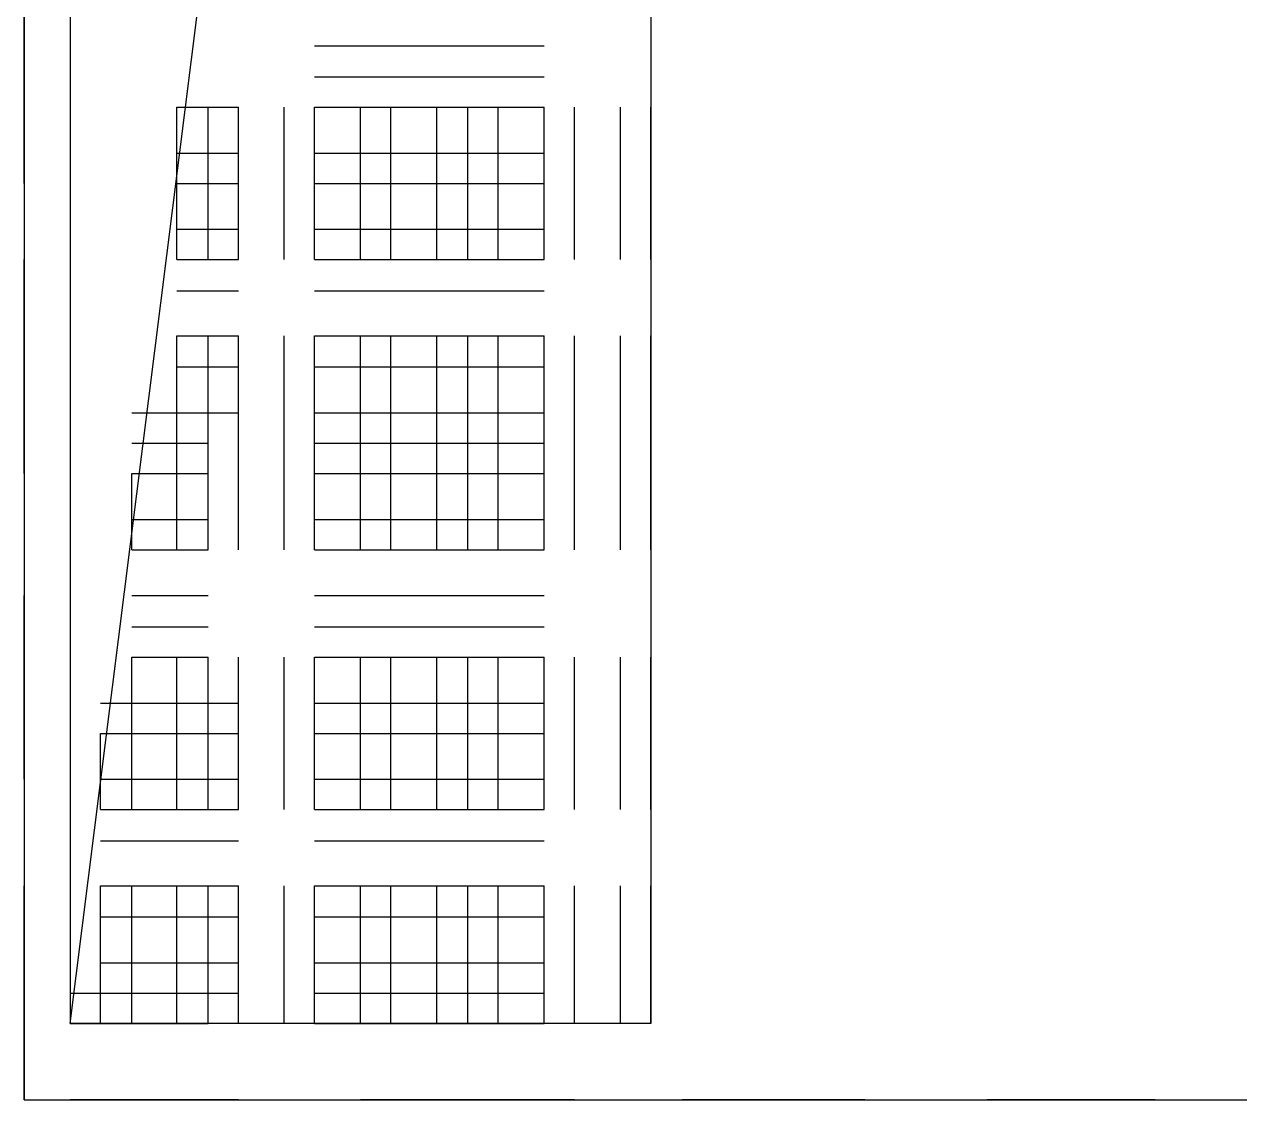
# Model space of a CAD drawing. Header units: millimetres. Extents: x 5 to 415, y 48 to 251.
# Drawn here: x 185.367 to 186.769, y 72.655 to 73.897 of the extents above; entities that cross this region are included whole.
import ezdxf

# ---------------------------------------------------------------- set-up
doc = ezdxf.new("R2010")
doc.units = ezdxf.units.MM
doc.layers.add('P', color=7, linetype='Continuous')

msp = doc.modelspace()

# ---------------------------------------------------------------- linework, layer by layer
at = {"layer": 'P'}
for points in [[(185.367, 81.28), (185.367, 72.655)], [(185.42, 78.07), (185.42, 72.743)], [(185.42, 72.743), (186.09, 78.07)], [(186.09, 78.07), (186.09, 72.743)], [(185.367, 73.713), (185.367, 73.96)], [(185.367, 73.96), (185.367, 73.713)], [(185.702, 73.872), (185.79, 73.872)], [(185.702, 73.872), (185.79, 73.872)], [(185.702, 73.872), (185.79, 73.872)], [(185.702, 73.872), (185.79, 73.872)], [(185.79, 73.872), (185.879, 73.872)], [(185.79, 73.872), (185.879, 73.872)], [(185.79, 73.872), (185.879, 73.872)], [(185.79, 73.872), (185.879, 73.872)], [(185.879, 73.872), (185.967, 73.872)], [(185.879, 73.872), (185.967, 73.872)], [(185.879, 73.872), (185.967, 73.872)], [(185.879, 73.872), (185.967, 73.872)], [(185.702, 73.836), (185.79, 73.836)], [(185.702, 73.836), (185.79, 73.836)], [(185.702, 73.836), (185.79, 73.836)], [(185.79, 73.836), (185.879, 73.836)], [(185.79, 73.836), (185.879, 73.836)], [(185.79, 73.836), (185.879, 73.836)], [(185.879, 73.836), (185.967, 73.836)], [(185.879, 73.836), (185.967, 73.836)], [(185.879, 73.836), (185.967, 73.836)], [(185.543, 73.713), (185.543, 73.801)], [(185.543, 73.801), (185.614, 73.801)], [(185.543, 73.801), (185.614, 73.801)], [(185.579, 73.713), (185.579, 73.801)], [(185.579, 73.713), (185.579, 73.801)], [(185.579, 73.713), (185.579, 73.801)], [(185.579, 73.713), (185.579, 73.801)], [(185.614, 73.713), (185.614, 73.801)], [(185.614, 73.713), (185.614, 73.801)], [(185.614, 73.713), (185.614, 73.801)], [(185.667, 73.713), (185.667, 73.801)], [(185.667, 73.713), (185.667, 73.801)], [(185.667, 73.713), (185.667, 73.801)], [(185.667, 73.713), (185.667, 73.801)], [(185.702, 73.713), (185.702, 73.801)], [(185.702, 73.713), (185.702, 73.801)], [(185.702, 73.713), (185.702, 73.801)], [(185.702, 73.713), (185.702, 73.801)], [(185.702, 73.801), (185.79, 73.801)], [(185.702, 73.801), (185.79, 73.801)], [(185.702, 73.801), (185.79, 73.801)], [(185.702, 73.801), (185.79, 73.801)], [(185.755, 73.713), (185.755, 73.801)], [(185.755, 73.713), (185.755, 73.801)], [(185.755, 73.713), (185.755, 73.801)], [(185.755, 73.713), (185.755, 73.801)], [(185.79, 73.713), (185.79, 73.801)], [(185.79, 73.713), (185.79, 73.801)], [(185.79, 73.713), (185.79, 73.801)], [(185.79, 73.713), (185.79, 73.801)], [(185.79, 73.801), (185.879, 73.801)], [(185.79, 73.801), (185.879, 73.801)], [(185.79, 73.801), (185.879, 73.801)], [(185.79, 73.801), (185.879, 73.801)], [(185.843, 73.713), (185.843, 73.801)], [(185.843, 73.713), (185.843, 73.801)], [(185.843, 73.713), (185.843, 73.801)], [(185.843, 73.713), (185.843, 73.801)], [(185.879, 73.713), (185.879, 73.801)], [(185.879, 73.713), (185.879, 73.801)], [(185.879, 73.713), (185.879, 73.801)], [(185.879, 73.713), (185.879, 73.801)], [(185.879, 73.801), (185.967, 73.801)], [(185.879, 73.801), (185.967, 73.801)], [(185.879, 73.801), (185.967, 73.801)], [(185.879, 73.801), (185.967, 73.801)], [(185.914, 73.713), (185.914, 73.801)], [(185.914, 73.713), (185.914, 73.801)], [(185.914, 73.713), (185.914, 73.801)], [(185.914, 73.713), (185.914, 73.801)], [(185.967, 73.713), (185.967, 73.801)], [(185.967, 73.713), (185.967, 73.801)], [(185.967, 73.713), (185.967, 73.801)], [(186.002, 73.713), (186.002, 73.801)], [(186.002, 73.713), (186.002, 73.801)], [(186.002, 73.713), (186.002, 73.801)], [(186.002, 73.713), (186.002, 73.801)], [(186.055, 73.713), (186.055, 73.801)], [(186.055, 73.713), (186.055, 73.801)], [(186.055, 73.713), (186.055, 73.801)], [(186.055, 73.713), (186.055, 73.801)], [(186.09, 73.713), (186.09, 73.801)], [(186.09, 73.713), (186.09, 73.801)], [(185.543, 73.748), (185.614, 73.748)], [(185.543, 73.748), (185.614, 73.748)], [(185.543, 73.748), (185.614, 73.748)], [(185.543, 73.748), (185.614, 73.748)], [(185.702, 73.748), (185.79, 73.748)], [(185.702, 73.748), (185.79, 73.748)], [(185.702, 73.748), (185.79, 73.748)], [(185.702, 73.748), (185.79, 73.748)], [(185.79, 73.748), (185.879, 73.748)], [(185.79, 73.748), (185.879, 73.748)], [(185.79, 73.748), (185.879, 73.748)], [(185.79, 73.748), (185.879, 73.748)], [(185.879, 73.748), (185.967, 73.748)], [(185.879, 73.748), (185.967, 73.748)], [(185.879, 73.748), (185.967, 73.748)], [(185.879, 73.748), (185.967, 73.748)], [(185.543, 73.625), (185.543, 73.713)], [(185.543, 73.713), (185.614, 73.713)], [(185.543, 73.713), (185.614, 73.713)], [(185.543, 73.713), (185.614, 73.713)], [(185.543, 73.713), (185.614, 73.713)], [(185.579, 73.625), (185.579, 73.713)], [(185.579, 73.625), (185.579, 73.713)], [(185.579, 73.625), (185.579, 73.713)], [(185.579, 73.625), (185.579, 73.713)], [(185.614, 73.625), (185.614, 73.713)], [(185.614, 73.625), (185.614, 73.713)], [(185.614, 73.625), (185.614, 73.713)], [(185.667, 73.625), (185.667, 73.713)], [(185.667, 73.625), (185.667, 73.713)], [(185.667, 73.625), (185.667, 73.713)], [(185.667, 73.625), (185.667, 73.713)], [(185.702, 73.625), (185.702, 73.713)], [(185.702, 73.625), (185.702, 73.713)], [(185.702, 73.625), (185.702, 73.713)], [(185.702, 73.625), (185.702, 73.713)], [(185.702, 73.713), (185.79, 73.713)], [(185.702, 73.713), (185.79, 73.713)], [(185.702, 73.713), (185.79, 73.713)], [(185.702, 73.713), (185.79, 73.713)], [(185.755, 73.625), (185.755, 73.713)], [(185.755, 73.625), (185.755, 73.713)], [(185.755, 73.625), (185.755, 73.713)], [(185.755, 73.625), (185.755, 73.713)], [(185.79, 73.625), (185.79, 73.713)], [(185.79, 73.625), (185.79, 73.713)], [(185.79, 73.625), (185.79, 73.713)], [(185.79, 73.625), (185.79, 73.713)], [(185.79, 73.713), (185.879, 73.713)], [(185.79, 73.713), (185.879, 73.713)], [(185.79, 73.713), (185.879, 73.713)], [(185.79, 73.713), (185.879, 73.713)], [(185.843, 73.625), (185.843, 73.713)], [(185.843, 73.625), (185.843, 73.713)], [(185.843, 73.625), (185.843, 73.713)], [(185.843, 73.625), (185.843, 73.713)], [(185.879, 73.625), (185.879, 73.713)], [(185.879, 73.625), (185.879, 73.713)], [(185.879, 73.625), (185.879, 73.713)], [(185.879, 73.625), (185.879, 73.713)], [(185.879, 73.713), (185.967, 73.713)], [(185.879, 73.713), (185.967, 73.713)], [(185.879, 73.713), (185.967, 73.713)], [(185.879, 73.713), (185.967, 73.713)], [(185.914, 73.625), (185.914, 73.713)], [(185.914, 73.625), (185.914, 73.713)], [(185.914, 73.625), (185.914, 73.713)], [(185.914, 73.625), (185.914, 73.713)], [(185.967, 73.625), (185.967, 73.713)], [(185.967, 73.625), (185.967, 73.713)], [(185.967, 73.625), (185.967, 73.713)], [(186.002, 73.625), (186.002, 73.713)], [(186.002, 73.625), (186.002, 73.713)], [(186.002, 73.625), (186.002, 73.713)], [(186.002, 73.625), (186.002, 73.713)], [(186.055, 73.625), (186.055, 73.713)], [(186.055, 73.625), (186.055, 73.713)], [(186.055, 73.625), (186.055, 73.713)], [(186.055, 73.625), (186.055, 73.713)], [(186.09, 73.625), (186.09, 73.713)], [(186.09, 73.625), (186.09, 73.713)], [(185.543, 73.66), (185.614, 73.66)], [(185.543, 73.66), (185.614, 73.66)], [(185.543, 73.66), (185.614, 73.66)], [(185.543, 73.66), (185.614, 73.66)], [(185.702, 73.66), (185.79, 73.66)], [(185.702, 73.66), (185.79, 73.66)], [(185.702, 73.66), (185.79, 73.66)], [(185.702, 73.66), (185.79, 73.66)], [(185.79, 73.66), (185.879, 73.66)], [(185.79, 73.66), (185.879, 73.66)], [(185.79, 73.66), (185.879, 73.66)], [(185.79, 73.66), (185.879, 73.66)], [(185.879, 73.66), (185.967, 73.66)], [(185.879, 73.66), (185.967, 73.66)], [(185.879, 73.66), (185.967, 73.66)], [(185.879, 73.66), (185.967, 73.66)], [(185.367, 73.378), (185.367, 73.625)], [(185.367, 73.625), (185.367, 73.378)], [(185.543, 73.625), (185.614, 73.625)], [(185.543, 73.625), (185.614, 73.625)], [(185.543, 73.625), (185.614, 73.625)], [(185.543, 73.625), (185.614, 73.625)], [(185.702, 73.625), (185.79, 73.625)], [(185.702, 73.625), (185.79, 73.625)], [(185.702, 73.625), (185.79, 73.625)], [(185.702, 73.625), (185.79, 73.625)], [(185.79, 73.625), (185.879, 73.625)], [(185.79, 73.625), (185.879, 73.625)], [(185.79, 73.625), (185.879, 73.625)], [(185.79, 73.625), (185.879, 73.625)], [(185.879, 73.625), (185.967, 73.625)], [(185.879, 73.625), (185.967, 73.625)], [(185.879, 73.625), (185.967, 73.625)], [(185.879, 73.625), (185.967, 73.625)], [(185.543, 73.589), (185.614, 73.589)], [(185.543, 73.589), (185.614, 73.589)], [(185.543, 73.589), (185.614, 73.589)], [(185.543, 73.589), (185.614, 73.589)], [(185.702, 73.589), (185.79, 73.589)], [(185.702, 73.589), (185.79, 73.589)], [(185.702, 73.589), (185.79, 73.589)], [(185.702, 73.589), (185.79, 73.589)], [(185.79, 73.589), (185.879, 73.589)], [(185.79, 73.589), (185.879, 73.589)], [(185.79, 73.589), (185.879, 73.589)], [(185.79, 73.589), (185.879, 73.589)], [(185.879, 73.589), (185.967, 73.589)], [(185.879, 73.589), (185.967, 73.589)], [(185.879, 73.589), (185.967, 73.589)], [(185.879, 73.589), (185.967, 73.589)], [(185.543, 73.448), (185.543, 73.537)], [(185.543, 73.448), (185.543, 73.537)], [(185.543, 73.448), (185.543, 73.537)], [(185.543, 73.537), (185.614, 73.537)], [(185.543, 73.537), (185.614, 73.537)], [(185.543, 73.537), (185.614, 73.537)], [(185.579, 73.448), (185.579, 73.537)], [(185.579, 73.448), (185.579, 73.537)], [(185.579, 73.448), (185.579, 73.537)], [(185.579, 73.448), (185.579, 73.537)], [(185.614, 73.448), (185.614, 73.537)], [(185.614, 73.448), (185.614, 73.537)], [(185.614, 73.448), (185.614, 73.537)], [(185.667, 73.448), (185.667, 73.537)], [(185.667, 73.448), (185.667, 73.537)], [(185.667, 73.448), (185.667, 73.537)], [(185.667, 73.448), (185.667, 73.537)], [(185.702, 73.448), (185.702, 73.537)], [(185.702, 73.448), (185.702, 73.537)], [(185.702, 73.448), (185.702, 73.537)], [(185.702, 73.448), (185.702, 73.537)], [(185.702, 73.537), (185.79, 73.537)], [(185.702, 73.537), (185.79, 73.537)], [(185.702, 73.537), (185.79, 73.537)], [(185.755, 73.448), (185.755, 73.537)], [(185.755, 73.448), (185.755, 73.537)], [(185.755, 73.448), (185.755, 73.537)], [(185.755, 73.448), (185.755, 73.537)], [(185.79, 73.448), (185.79, 73.537)], [(185.79, 73.448), (185.79, 73.537)], [(185.79, 73.448), (185.79, 73.537)], [(185.79, 73.448), (185.79, 73.537)], [(185.79, 73.537), (185.879, 73.537)], [(185.79, 73.537), (185.879, 73.537)], [(185.79, 73.537), (185.879, 73.537)], [(185.843, 73.448), (185.843, 73.537)], [(185.843, 73.448), (185.843, 73.537)], [(185.843, 73.448), (185.843, 73.537)], [(185.843, 73.448), (185.843, 73.537)], [(185.879, 73.448), (185.879, 73.537)], [(185.879, 73.448), (185.879, 73.537)], [(185.879, 73.448), (185.879, 73.537)], [(185.879, 73.448), (185.879, 73.537)], [(185.879, 73.537), (185.967, 73.537)], [(185.879, 73.537), (185.967, 73.537)], [(185.879, 73.537), (185.967, 73.537)], [(185.914, 73.448), (185.914, 73.537)], [(185.914, 73.448), (185.914, 73.537)], [(185.914, 73.448), (185.914, 73.537)], [(185.914, 73.448), (185.914, 73.537)], [(185.967, 73.448), (185.967, 73.537)], [(185.967, 73.448), (185.967, 73.537)], [(185.967, 73.448), (185.967, 73.537)], [(186.002, 73.448), (186.002, 73.537)], [(186.002, 73.448), (186.002, 73.537)], [(186.002, 73.448), (186.002, 73.537)], [(186.002, 73.448), (186.002, 73.537)], [(186.055, 73.448), (186.055, 73.537)], [(186.055, 73.448), (186.055, 73.537)], [(186.055, 73.448), (186.055, 73.537)], [(186.055, 73.448), (186.055, 73.537)], [(186.09, 73.448), (186.09, 73.537)], [(186.09, 73.448), (186.09, 73.537)], [(185.543, 73.501), (185.614, 73.501)], [(185.543, 73.501), (185.614, 73.501)], [(185.543, 73.501), (185.614, 73.501)], [(185.543, 73.501), (185.614, 73.501)], [(185.702, 73.501), (185.79, 73.501)], [(185.702, 73.501), (185.79, 73.501)], [(185.702, 73.501), (185.79, 73.501)], [(185.702, 73.501), (185.79, 73.501)], [(185.79, 73.501), (185.879, 73.501)], [(185.79, 73.501), (185.879, 73.501)], [(185.79, 73.501), (185.879, 73.501)], [(185.79, 73.501), (185.879, 73.501)], [(185.879, 73.501), (185.967, 73.501)], [(185.879, 73.501), (185.967, 73.501)], [(185.879, 73.501), (185.967, 73.501)], [(185.879, 73.501), (185.967, 73.501)], [(185.491, 73.448), (185.579, 73.448)], [(185.491, 73.448), (185.579, 73.448)], [(185.543, 73.378), (185.543, 73.448)], [(185.543, 73.378), (185.543, 73.448)], [(185.543, 73.378), (185.543, 73.448)], [(185.543, 73.378), (185.543, 73.448)], [(185.543, 73.448), (185.614, 73.448)], [(185.543, 73.448), (185.614, 73.448)], [(185.579, 73.378), (185.579, 73.448)], [(185.579, 73.378), (185.579, 73.448)], [(185.579, 73.378), (185.579, 73.448)], [(185.579, 73.378), (185.579, 73.448)], [(185.614, 73.378), (185.614, 73.448)], [(185.614, 73.378), (185.614, 73.448)], [(185.614, 73.378), (185.614, 73.448)], [(185.667, 73.378), (185.667, 73.448)], [(185.667, 73.378), (185.667, 73.448)], [(185.667, 73.378), (185.667, 73.448)], [(185.667, 73.378), (185.667, 73.448)], [(185.702, 73.378), (185.702, 73.448)], [(185.702, 73.378), (185.702, 73.448)], [(185.702, 73.378), (185.702, 73.448)], [(185.702, 73.378), (185.702, 73.448)], [(185.702, 73.448), (185.79, 73.448)], [(185.702, 73.448), (185.79, 73.448)], [(185.702, 73.448), (185.79, 73.448)], [(185.702, 73.448), (185.79, 73.448)], [(185.755, 73.378), (185.755, 73.448)], [(185.755, 73.378), (185.755, 73.448)], [(185.755, 73.378), (185.755, 73.448)], [(185.755, 73.378), (185.755, 73.448)], [(185.79, 73.378), (185.79, 73.448)], [(185.79, 73.378), (185.79, 73.448)], [(185.79, 73.378), (185.79, 73.448)], [(185.79, 73.378), (185.79, 73.448)], [(185.79, 73.448), (185.879, 73.448)], [(185.79, 73.448), (185.879, 73.448)], [(185.79, 73.448), (185.879, 73.448)], [(185.79, 73.448), (185.879, 73.448)], [(185.843, 73.378), (185.843, 73.448)], [(185.843, 73.378), (185.843, 73.448)], [(185.843, 73.378), (185.843, 73.448)], [(185.843, 73.378), (185.843, 73.448)], [(185.879, 73.378), (185.879, 73.448)], [(185.879, 73.378), (185.879, 73.448)], [(185.879, 73.378), (185.879, 73.448)], [(185.879, 73.378), (185.879, 73.448)], [(185.879, 73.448), (185.967, 73.448)], [(185.879, 73.448), (185.967, 73.448)], [(185.879, 73.448), (185.967, 73.448)], [(185.879, 73.448), (185.967, 73.448)], [(185.914, 73.378), (185.914, 73.448)], [(185.914, 73.378), (185.914, 73.448)], [(185.914, 73.378), (185.914, 73.448)], [(185.914, 73.378), (185.914, 73.448)], [(185.967, 73.378), (185.967, 73.448)], [(185.967, 73.378), (185.967, 73.448)], [(185.967, 73.378), (185.967, 73.448)], [(186.002, 73.378), (186.002, 73.448)], [(186.002, 73.378), (186.002, 73.448)], [(186.002, 73.378), (186.002, 73.448)], [(186.002, 73.378), (186.002, 73.448)], [(186.055, 73.378), (186.055, 73.448)], [(186.055, 73.378), (186.055, 73.448)], [(186.055, 73.378), (186.055, 73.448)], [(186.055, 73.378), (186.055, 73.448)], [(186.09, 73.378), (186.09, 73.448)], [(186.09, 73.378), (186.09, 73.448)], [(185.491, 73.413), (185.579, 73.413)], [(185.491, 73.413), (185.579, 73.413)], [(185.491, 73.413), (185.579, 73.413)], [(185.491, 73.413), (185.579, 73.413)], [(185.702, 73.413), (185.79, 73.413)], [(185.702, 73.413), (185.79, 73.413)], [(185.702, 73.413), (185.79, 73.413)], [(185.702, 73.413), (185.79, 73.413)], [(185.79, 73.413), (185.879, 73.413)], [(185.79, 73.413), (185.879, 73.413)], [(185.79, 73.413), (185.879, 73.413)], [(185.79, 73.413), (185.879, 73.413)], [(185.879, 73.413), (185.967, 73.413)], [(185.879, 73.413), (185.967, 73.413)], [(185.879, 73.413), (185.967, 73.413)], [(185.879, 73.413), (185.967, 73.413)], [(185.491, 73.29), (185.491, 73.378)], [(185.491, 73.378), (185.579, 73.378)], [(185.491, 73.378), (185.579, 73.378)], [(185.491, 73.378), (185.579, 73.378)], [(185.491, 73.378), (185.579, 73.378)], [(185.543, 73.29), (185.543, 73.378)], [(185.543, 73.29), (185.543, 73.378)], [(185.543, 73.29), (185.543, 73.378)], [(185.543, 73.29), (185.543, 73.378)], [(185.579, 73.29), (185.579, 73.378)], [(185.579, 73.29), (185.579, 73.378)], [(185.579, 73.29), (185.579, 73.378)], [(185.579, 73.29), (185.579, 73.378)], [(185.614, 73.29), (185.614, 73.378)], [(185.614, 73.29), (185.614, 73.378)], [(185.614, 73.29), (185.614, 73.378)], [(185.667, 73.29), (185.667, 73.378)], [(185.667, 73.29), (185.667, 73.378)], [(185.667, 73.29), (185.667, 73.378)], [(185.667, 73.29), (185.667, 73.378)], [(185.702, 73.29), (185.702, 73.378)], [(185.702, 73.29), (185.702, 73.378)], [(185.702, 73.29), (185.702, 73.378)], [(185.702, 73.29), (185.702, 73.378)], [(185.702, 73.378), (185.79, 73.378)], [(185.702, 73.378), (185.79, 73.378)], [(185.702, 73.378), (185.79, 73.378)], [(185.702, 73.378), (185.79, 73.378)], [(185.755, 73.29), (185.755, 73.378)], [(185.755, 73.29), (185.755, 73.378)], [(185.755, 73.29), (185.755, 73.378)], [(185.755, 73.29), (185.755, 73.378)], [(185.79, 73.29), (185.79, 73.378)], [(185.79, 73.29), (185.79, 73.378)], [(185.79, 73.29), (185.79, 73.378)], [(185.79, 73.29), (185.79, 73.378)], [(185.79, 73.378), (185.879, 73.378)], [(185.79, 73.378), (185.879, 73.378)], [(185.79, 73.378), (185.879, 73.378)], [(185.79, 73.378), (185.879, 73.378)], [(185.843, 73.29), (185.843, 73.378)], [(185.843, 73.29), (185.843, 73.378)], [(185.843, 73.29), (185.843, 73.378)], [(185.843, 73.29), (185.843, 73.378)], [(185.879, 73.29), (185.879, 73.378)], [(185.879, 73.29), (185.879, 73.378)], [(185.879, 73.29), (185.879, 73.378)], [(185.879, 73.29), (185.879, 73.378)], [(185.879, 73.378), (185.967, 73.378)], [(185.879, 73.378), (185.967, 73.378)], [(185.879, 73.378), (185.967, 73.378)], [(185.879, 73.378), (185.967, 73.378)], [(185.914, 73.29), (185.914, 73.378)], [(185.914, 73.29), (185.914, 73.378)], [(185.914, 73.29), (185.914, 73.378)], [(185.914, 73.29), (185.914, 73.378)], [(185.967, 73.29), (185.967, 73.378)], [(185.967, 73.29), (185.967, 73.378)], [(185.967, 73.29), (185.967, 73.378)], [(186.002, 73.29), (186.002, 73.378)], [(186.002, 73.29), (186.002, 73.378)], [(186.002, 73.29), (186.002, 73.378)], [(186.002, 73.29), (186.002, 73.378)], [(186.055, 73.29), (186.055, 73.378)], [(186.055, 73.29), (186.055, 73.378)], [(186.055, 73.29), (186.055, 73.378)], [(186.055, 73.29), (186.055, 73.378)], [(186.09, 73.29), (186.09, 73.378)], [(186.09, 73.29), (186.09, 73.378)], [(185.491, 73.325), (185.579, 73.325)], [(185.491, 73.325), (185.579, 73.325)], [(185.491, 73.325), (185.579, 73.325)], [(185.491, 73.325), (185.579, 73.325)], [(185.702, 73.325), (185.79, 73.325)], [(185.702, 73.325), (185.79, 73.325)], [(185.702, 73.325), (185.79, 73.325)], [(185.702, 73.325), (185.79, 73.325)], [(185.79, 73.325), (185.879, 73.325)], [(185.79, 73.325), (185.879, 73.325)], [(185.79, 73.325), (185.879, 73.325)], [(185.79, 73.325), (185.879, 73.325)], [(185.879, 73.325), (185.967, 73.325)], [(185.879, 73.325), (185.967, 73.325)], [(185.879, 73.325), (185.967, 73.325)], [(185.879, 73.325), (185.967, 73.325)], [(185.491, 73.29), (185.579, 73.29)], [(185.491, 73.29), (185.579, 73.29)], [(185.491, 73.29), (185.579, 73.29)], [(185.491, 73.29), (185.579, 73.29)], [(185.702, 73.29), (185.79, 73.29)], [(185.702, 73.29), (185.79, 73.29)], [(185.702, 73.29), (185.79, 73.29)], [(185.702, 73.29), (185.79, 73.29)], [(185.79, 73.29), (185.879, 73.29)], [(185.79, 73.29), (185.879, 73.29)], [(185.79, 73.29), (185.879, 73.29)], [(185.79, 73.29), (185.879, 73.29)], [(185.879, 73.29), (185.967, 73.29)], [(185.879, 73.29), (185.967, 73.29)], [(185.879, 73.29), (185.967, 73.29)], [(185.879, 73.29), (185.967, 73.29)], [(185.367, 73.025), (185.367, 73.237)], [(185.367, 73.237), (185.367, 73.025)], [(185.491, 73.237), (185.579, 73.237)], [(185.491, 73.237), (185.579, 73.237)], [(185.491, 73.237), (185.579, 73.237)], [(185.491, 73.237), (185.579, 73.237)], [(185.702, 73.237), (185.79, 73.237)], [(185.702, 73.237), (185.79, 73.237)], [(185.702, 73.237), (185.79, 73.237)], [(185.702, 73.237), (185.79, 73.237)], [(185.79, 73.237), (185.879, 73.237)], [(185.79, 73.237), (185.879, 73.237)], [(185.79, 73.237), (185.879, 73.237)], [(185.79, 73.237), (185.879, 73.237)], [(185.879, 73.237), (185.967, 73.237)], [(185.879, 73.237), (185.967, 73.237)], [(185.879, 73.237), (185.967, 73.237)], [(185.879, 73.237), (185.967, 73.237)], [(185.491, 73.201), (185.579, 73.201)], [(185.491, 73.201), (185.579, 73.201)], [(185.491, 73.201), (185.579, 73.201)], [(185.702, 73.201), (185.79, 73.201)], [(185.702, 73.201), (185.79, 73.201)], [(185.702, 73.201), (185.79, 73.201)], [(185.79, 73.201), (185.879, 73.201)], [(185.79, 73.201), (185.879, 73.201)], [(185.79, 73.201), (185.879, 73.201)], [(185.879, 73.201), (185.967, 73.201)], [(185.879, 73.201), (185.967, 73.201)], [(185.879, 73.201), (185.967, 73.201)], [(185.491, 73.078), (185.491, 73.166)], [(185.491, 73.078), (185.491, 73.166)], [(185.491, 73.078), (185.491, 73.166)], [(185.491, 73.078), (185.491, 73.166)], [(185.491, 73.166), (185.579, 73.166)], [(185.491, 73.166), (185.579, 73.166)], [(185.491, 73.166), (185.579, 73.166)], [(185.491, 73.166), (185.579, 73.166)], [(185.543, 73.078), (185.543, 73.166)], [(185.543, 73.078), (185.543, 73.166)], [(185.543, 73.078), (185.543, 73.166)], [(185.543, 73.078), (185.543, 73.166)], [(185.579, 73.078), (185.579, 73.166)], [(185.579, 73.078), (185.579, 73.166)], [(185.579, 73.078), (185.579, 73.166)], [(185.579, 73.078), (185.579, 73.166)], [(185.614, 73.078), (185.614, 73.166)], [(185.614, 73.078), (185.614, 73.166)], [(185.614, 73.078), (185.614, 73.166)], [(185.667, 73.078), (185.667, 73.166)], [(185.667, 73.078), (185.667, 73.166)], [(185.667, 73.078), (185.667, 73.166)], [(185.667, 73.078), (185.667, 73.166)], [(185.702, 73.078), (185.702, 73.166)], [(185.702, 73.078), (185.702, 73.166)], [(185.702, 73.078), (185.702, 73.166)], [(185.702, 73.078), (185.702, 73.166)], [(185.702, 73.166), (185.79, 73.166)], [(185.702, 73.166), (185.79, 73.166)], [(185.702, 73.166), (185.79, 73.166)], [(185.702, 73.166), (185.79, 73.166)], [(185.755, 73.078), (185.755, 73.166)], [(185.755, 73.078), (185.755, 73.166)], [(185.755, 73.078), (185.755, 73.166)], [(185.755, 73.078), (185.755, 73.166)], [(185.79, 73.078), (185.79, 73.166)], [(185.79, 73.078), (185.79, 73.166)], [(185.79, 73.078), (185.79, 73.166)], [(185.79, 73.078), (185.79, 73.166)], [(185.79, 73.166), (185.879, 73.166)], [(185.79, 73.166), (185.879, 73.166)], [(185.79, 73.166), (185.879, 73.166)], [(185.79, 73.166), (185.879, 73.166)], [(185.843, 73.078), (185.843, 73.166)], [(185.843, 73.078), (185.843, 73.166)], [(185.843, 73.078), (185.843, 73.166)], [(185.843, 73.078), (185.843, 73.166)], [(185.879, 73.078), (185.879, 73.166)], [(185.879, 73.078), (185.879, 73.166)], [(185.879, 73.078), (185.879, 73.166)], [(185.879, 73.078), (185.879, 73.166)], [(185.879, 73.166), (185.967, 73.166)], [(185.879, 73.166), (185.967, 73.166)], [(185.879, 73.166), (185.967, 73.166)], [(185.879, 73.166), (185.967, 73.166)], [(185.914, 73.078), (185.914, 73.166)], [(185.914, 73.078), (185.914, 73.166)], [(185.914, 73.078), (185.914, 73.166)], [(185.914, 73.078), (185.914, 73.166)], [(185.967, 73.078), (185.967, 73.166)], [(185.967, 73.078), (185.967, 73.166)], [(185.967, 73.078), (185.967, 73.166)], [(186.002, 73.078), (186.002, 73.166)], [(186.002, 73.078), (186.002, 73.166)], [(186.002, 73.078), (186.002, 73.166)], [(186.002, 73.078), (186.002, 73.166)], [(186.055, 73.078), (186.055, 73.166)], [(186.055, 73.078), (186.055, 73.166)], [(186.055, 73.078), (186.055, 73.166)], [(186.055, 73.078), (186.055, 73.166)], [(186.09, 73.078), (186.09, 73.166)], [(186.09, 73.078), (186.09, 73.166)], [(185.455, 73.113), (185.543, 73.113)], [(185.455, 73.113), (185.543, 73.113)], [(185.491, 73.113), (185.579, 73.113)], [(185.491, 73.113), (185.579, 73.113)], [(185.543, 73.113), (185.614, 73.113)], [(185.543, 73.113), (185.614, 73.113)], [(185.702, 73.113), (185.79, 73.113)], [(185.702, 73.113), (185.79, 73.113)], [(185.702, 73.113), (185.79, 73.113)], [(185.702, 73.113), (185.79, 73.113)], [(185.79, 73.113), (185.879, 73.113)], [(185.79, 73.113), (185.879, 73.113)], [(185.79, 73.113), (185.879, 73.113)], [(185.79, 73.113), (185.879, 73.113)], [(185.879, 73.113), (185.967, 73.113)], [(185.879, 73.113), (185.967, 73.113)], [(185.879, 73.113), (185.967, 73.113)], [(185.879, 73.113), (185.967, 73.113)], [(185.455, 72.99), (185.455, 73.078)], [(185.455, 73.078), (185.543, 73.078)], [(185.455, 73.078), (185.543, 73.078)], [(185.455, 73.078), (185.543, 73.078)], [(185.455, 73.078), (185.543, 73.078)], [(185.491, 72.99), (185.491, 73.078)], [(185.491, 72.99), (185.491, 73.078)], [(185.491, 72.99), (185.491, 73.078)], [(185.491, 72.99), (185.491, 73.078)], [(185.543, 72.99), (185.543, 73.078)], [(185.543, 72.99), (185.543, 73.078)], [(185.543, 72.99), (185.543, 73.078)], [(185.543, 72.99), (185.543, 73.078)], [(185.543, 73.078), (185.614, 73.078)], [(185.543, 73.078), (185.614, 73.078)], [(185.543, 73.078), (185.614, 73.078)], [(185.543, 73.078), (185.614, 73.078)], [(185.579, 72.99), (185.579, 73.078)], [(185.579, 72.99), (185.579, 73.078)], [(185.579, 72.99), (185.579, 73.078)], [(185.579, 72.99), (185.579, 73.078)], [(185.614, 72.99), (185.614, 73.078)], [(185.614, 72.99), (185.614, 73.078)], [(185.614, 72.99), (185.614, 73.078)], [(185.667, 72.99), (185.667, 73.078)], [(185.667, 72.99), (185.667, 73.078)], [(185.667, 72.99), (185.667, 73.078)], [(185.667, 72.99), (185.667, 73.078)], [(185.702, 72.99), (185.702, 73.078)], [(185.702, 72.99), (185.702, 73.078)], [(185.702, 72.99), (185.702, 73.078)], [(185.702, 72.99), (185.702, 73.078)], [(185.702, 73.078), (185.79, 73.078)], [(185.702, 73.078), (185.79, 73.078)], [(185.702, 73.078), (185.79, 73.078)], [(185.702, 73.078), (185.79, 73.078)], [(185.755, 72.99), (185.755, 73.078)], [(185.755, 72.99), (185.755, 73.078)], [(185.755, 72.99), (185.755, 73.078)], [(185.755, 72.99), (185.755, 73.078)], [(185.79, 72.99), (185.79, 73.078)], [(185.79, 72.99), (185.79, 73.078)], [(185.79, 72.99), (185.79, 73.078)], [(185.79, 72.99), (185.79, 73.078)], [(185.79, 73.078), (185.879, 73.078)], [(185.79, 73.078), (185.879, 73.078)], [(185.79, 73.078), (185.879, 73.078)], [(185.79, 73.078), (185.879, 73.078)], [(185.843, 72.99), (185.843, 73.078)], [(185.843, 72.99), (185.843, 73.078)], [(185.843, 72.99), (185.843, 73.078)], [(185.843, 72.99), (185.843, 73.078)], [(185.879, 72.99), (185.879, 73.078)], [(185.879, 72.99), (185.879, 73.078)], [(185.879, 72.99), (185.879, 73.078)], [(185.879, 72.99), (185.879, 73.078)], [(185.879, 73.078), (185.967, 73.078)], [(185.879, 73.078), (185.967, 73.078)], [(185.879, 73.078), (185.967, 73.078)], [(185.879, 73.078), (185.967, 73.078)], [(185.914, 72.99), (185.914, 73.078)], [(185.914, 72.99), (185.914, 73.078)], [(185.914, 72.99), (185.914, 73.078)], [(185.914, 72.99), (185.914, 73.078)], [(185.967, 72.99), (185.967, 73.078)], [(185.967, 72.99), (185.967, 73.078)], [(185.967, 72.99), (185.967, 73.078)], [(186.002, 72.99), (186.002, 73.078)], [(186.002, 72.99), (186.002, 73.078)], [(186.002, 72.99), (186.002, 73.078)], [(186.002, 72.99), (186.002, 73.078)], [(186.055, 72.99), (186.055, 73.078)], [(186.055, 72.99), (186.055, 73.078)], [(186.055, 72.99), (186.055, 73.078)], [(186.055, 72.99), (186.055, 73.078)], [(186.09, 72.99), (186.09, 73.078)], [(186.09, 72.99), (186.09, 73.078)], [(185.455, 73.025), (185.543, 73.025)], [(185.455, 73.025), (185.543, 73.025)], [(185.455, 73.025), (185.543, 73.025)], [(185.455, 73.025), (185.543, 73.025)], [(185.543, 73.025), (185.614, 73.025)], [(185.543, 73.025), (185.614, 73.025)], [(185.543, 73.025), (185.614, 73.025)], [(185.543, 73.025), (185.614, 73.025)], [(185.702, 73.025), (185.79, 73.025)], [(185.702, 73.025), (185.79, 73.025)], [(185.702, 73.025), (185.79, 73.025)], [(185.702, 73.025), (185.79, 73.025)], [(185.79, 73.025), (185.879, 73.025)], [(185.79, 73.025), (185.879, 73.025)], [(185.79, 73.025), (185.879, 73.025)], [(185.79, 73.025), (185.879, 73.025)], [(185.879, 73.025), (185.967, 73.025)], [(185.879, 73.025), (185.967, 73.025)], [(185.879, 73.025), (185.967, 73.025)], [(185.879, 73.025), (185.967, 73.025)], [(185.455, 72.99), (185.543, 72.99)], [(185.455, 72.99), (185.543, 72.99)], [(185.455, 72.99), (185.543, 72.99)], [(185.455, 72.99), (185.543, 72.99)], [(185.543, 72.99), (185.614, 72.99)], [(185.543, 72.99), (185.614, 72.99)], [(185.543, 72.99), (185.614, 72.99)], [(185.543, 72.99), (185.614, 72.99)], [(185.702, 72.99), (185.79, 72.99)], [(185.702, 72.99), (185.79, 72.99)], [(185.702, 72.99), (185.79, 72.99)], [(185.702, 72.99), (185.79, 72.99)], [(185.79, 72.99), (185.879, 72.99)], [(185.79, 72.99), (185.879, 72.99)], [(185.79, 72.99), (185.879, 72.99)], [(185.79, 72.99), (185.879, 72.99)], [(185.879, 72.99), (185.967, 72.99)], [(185.879, 72.99), (185.967, 72.99)], [(185.879, 72.99), (185.967, 72.99)], [(185.879, 72.99), (185.967, 72.99)], [(185.455, 72.954), (185.543, 72.954)], [(185.455, 72.954), (185.543, 72.954)], [(185.455, 72.954), (185.543, 72.954)], [(185.455, 72.954), (185.543, 72.954)], [(185.543, 72.954), (185.614, 72.954)], [(185.543, 72.954), (185.614, 72.954)], [(185.543, 72.954), (185.614, 72.954)], [(185.543, 72.954), (185.614, 72.954)], [(185.702, 72.954), (185.79, 72.954)], [(185.702, 72.954), (185.79, 72.954)], [(185.702, 72.954), (185.79, 72.954)], [(185.702, 72.954), (185.79, 72.954)], [(185.79, 72.954), (185.879, 72.954)], [(185.79, 72.954), (185.879, 72.954)], [(185.79, 72.954), (185.879, 72.954)], [(185.79, 72.954), (185.879, 72.954)], [(185.879, 72.954), (185.967, 72.954)], [(185.879, 72.954), (185.967, 72.954)], [(185.879, 72.954), (185.967, 72.954)], [(185.879, 72.954), (185.967, 72.954)], [(185.367, 72.655), (185.367, 72.902)], [(185.367, 72.902), (185.367, 72.655)], [(185.455, 72.813), (185.455, 72.902)], [(185.455, 72.813), (185.455, 72.902)], [(185.455, 72.813), (185.455, 72.902)], [(185.455, 72.902), (185.543, 72.902)], [(185.455, 72.902), (185.543, 72.902)], [(185.455, 72.902), (185.543, 72.902)], [(185.491, 72.813), (185.491, 72.902)], [(185.491, 72.813), (185.491, 72.902)], [(185.491, 72.813), (185.491, 72.902)], [(185.491, 72.813), (185.491, 72.902)], [(185.543, 72.813), (185.543, 72.902)], [(185.543, 72.813), (185.543, 72.902)], [(185.543, 72.813), (185.543, 72.902)], [(185.543, 72.813), (185.543, 72.902)], [(185.543, 72.902), (185.614, 72.902)], [(185.543, 72.902), (185.614, 72.902)], [(185.543, 72.902), (185.614, 72.902)], [(185.579, 72.813), (185.579, 72.902)], [(185.579, 72.813), (185.579, 72.902)], [(185.579, 72.813), (185.579, 72.902)], [(185.579, 72.813), (185.579, 72.902)], [(185.614, 72.813), (185.614, 72.902)], [(185.614, 72.813), (185.614, 72.902)], [(185.614, 72.813), (185.614, 72.902)], [(185.667, 72.813), (185.667, 72.902)], [(185.667, 72.813), (185.667, 72.902)], [(185.667, 72.813), (185.667, 72.902)], [(185.667, 72.813), (185.667, 72.902)], [(185.702, 72.813), (185.702, 72.902)], [(185.702, 72.813), (185.702, 72.902)], [(185.702, 72.813), (185.702, 72.902)], [(185.702, 72.813), (185.702, 72.902)], [(185.702, 72.902), (185.79, 72.902)], [(185.702, 72.902), (185.79, 72.902)], [(185.702, 72.902), (185.79, 72.902)], [(185.755, 72.813), (185.755, 72.902)], [(185.755, 72.813), (185.755, 72.902)], [(185.755, 72.813), (185.755, 72.902)], [(185.755, 72.813), (185.755, 72.902)], [(185.79, 72.813), (185.79, 72.902)], [(185.79, 72.813), (185.79, 72.902)], [(185.79, 72.813), (185.79, 72.902)], [(185.79, 72.813), (185.79, 72.902)], [(185.79, 72.902), (185.879, 72.902)], [(185.79, 72.902), (185.879, 72.902)], [(185.79, 72.902), (185.879, 72.902)], [(185.843, 72.813), (185.843, 72.902)], [(185.843, 72.813), (185.843, 72.902)], [(185.843, 72.813), (185.843, 72.902)], [(185.843, 72.813), (185.843, 72.902)], [(185.879, 72.813), (185.879, 72.902)], [(185.879, 72.813), (185.879, 72.902)], [(185.879, 72.813), (185.879, 72.902)], [(185.879, 72.813), (185.879, 72.902)], [(185.879, 72.902), (185.967, 72.902)], [(185.879, 72.902), (185.967, 72.902)], [(185.879, 72.902), (185.967, 72.902)], [(185.914, 72.813), (185.914, 72.902)], [(185.914, 72.813), (185.914, 72.902)], [(185.914, 72.813), (185.914, 72.902)], [(185.914, 72.813), (185.914, 72.902)], [(185.967, 72.813), (185.967, 72.902)], [(185.967, 72.813), (185.967, 72.902)], [(185.967, 72.813), (185.967, 72.902)], [(186.002, 72.813), (186.002, 72.902)], [(186.002, 72.813), (186.002, 72.902)], [(186.002, 72.813), (186.002, 72.902)], [(186.002, 72.813), (186.002, 72.902)], [(186.055, 72.813), (186.055, 72.902)], [(186.055, 72.813), (186.055, 72.902)], [(186.055, 72.813), (186.055, 72.902)], [(186.055, 72.813), (186.055, 72.902)], [(186.09, 72.813), (186.09, 72.902)], [(186.09, 72.813), (186.09, 72.902)], [(185.455, 72.866), (185.543, 72.866)], [(185.455, 72.866), (185.543, 72.866)], [(185.455, 72.866), (185.543, 72.866)], [(185.455, 72.866), (185.543, 72.866)], [(185.543, 72.866), (185.614, 72.866)], [(185.543, 72.866), (185.614, 72.866)], [(185.543, 72.866), (185.614, 72.866)], [(185.543, 72.866), (185.614, 72.866)], [(185.702, 72.866), (185.79, 72.866)], [(185.702, 72.866), (185.79, 72.866)], [(185.702, 72.866), (185.79, 72.866)], [(185.702, 72.866), (185.79, 72.866)], [(185.79, 72.866), (185.879, 72.866)], [(185.79, 72.866), (185.879, 72.866)], [(185.79, 72.866), (185.879, 72.866)], [(185.79, 72.866), (185.879, 72.866)], [(185.879, 72.866), (185.967, 72.866)], [(185.879, 72.866), (185.967, 72.866)], [(185.879, 72.866), (185.967, 72.866)], [(185.879, 72.866), (185.967, 72.866)], [(185.455, 72.743), (185.455, 72.813)], [(185.455, 72.743), (185.455, 72.813)], [(185.455, 72.743), (185.455, 72.813)], [(185.455, 72.743), (185.455, 72.813)], [(185.455, 72.813), (185.543, 72.813)], [(185.455, 72.813), (185.543, 72.813)], [(185.455, 72.813), (185.543, 72.813)], [(185.455, 72.813), (185.543, 72.813)], [(185.491, 72.743), (185.491, 72.813)], [(185.491, 72.743), (185.491, 72.813)], [(185.491, 72.743), (185.491, 72.813)], [(185.491, 72.743), (185.491, 72.813)], [(185.543, 72.743), (185.543, 72.813)], [(185.543, 72.743), (185.543, 72.813)], [(185.543, 72.743), (185.543, 72.813)], [(185.543, 72.743), (185.543, 72.813)], [(185.543, 72.813), (185.614, 72.813)], [(185.543, 72.813), (185.614, 72.813)], [(185.543, 72.813), (185.614, 72.813)], [(185.543, 72.813), (185.614, 72.813)], [(185.579, 72.743), (185.579, 72.813)], [(185.579, 72.743), (185.579, 72.813)], [(185.579, 72.743), (185.579, 72.813)], [(185.579, 72.743), (185.579, 72.813)], [(185.614, 72.743), (185.614, 72.813)], [(185.614, 72.743), (185.614, 72.813)], [(185.614, 72.743), (185.614, 72.813)], [(185.667, 72.743), (185.667, 72.813)], [(185.667, 72.743), (185.667, 72.813)], [(185.667, 72.743), (185.667, 72.813)], [(185.667, 72.743), (185.667, 72.813)], [(185.702, 72.743), (185.702, 72.813)], [(185.702, 72.743), (185.702, 72.813)], [(185.702, 72.743), (185.702, 72.813)], [(185.702, 72.743), (185.702, 72.813)], [(185.702, 72.813), (185.79, 72.813)], [(185.702, 72.813), (185.79, 72.813)], [(185.702, 72.813), (185.79, 72.813)], [(185.702, 72.813), (185.79, 72.813)], [(185.755, 72.743), (185.755, 72.813)], [(185.755, 72.743), (185.755, 72.813)], [(185.755, 72.743), (185.755, 72.813)], [(185.755, 72.743), (185.755, 72.813)], [(185.79, 72.743), (185.79, 72.813)], [(185.79, 72.743), (185.79, 72.813)], [(185.79, 72.743), (185.79, 72.813)], [(185.79, 72.743), (185.79, 72.813)], [(185.79, 72.813), (185.879, 72.813)], [(185.79, 72.813), (185.879, 72.813)], [(185.79, 72.813), (185.879, 72.813)], [(185.79, 72.813), (185.879, 72.813)], [(185.843, 72.743), (185.843, 72.813)], [(185.843, 72.743), (185.843, 72.813)], [(185.843, 72.743), (185.843, 72.813)], [(185.843, 72.743), (185.843, 72.813)], [(185.879, 72.743), (185.879, 72.813)], [(185.879, 72.743), (185.879, 72.813)], [(185.879, 72.743), (185.879, 72.813)], [(185.879, 72.743), (185.879, 72.813)], [(185.879, 72.813), (185.967, 72.813)], [(185.879, 72.813), (185.967, 72.813)], [(185.879, 72.813), (185.967, 72.813)], [(185.879, 72.813), (185.967, 72.813)], [(185.914, 72.743), (185.914, 72.813)], [(185.914, 72.743), (185.914, 72.813)], [(185.914, 72.743), (185.914, 72.813)], [(185.914, 72.743), (185.914, 72.813)], [(185.967, 72.743), (185.967, 72.813)], [(185.967, 72.743), (185.967, 72.813)], [(185.967, 72.743), (185.967, 72.813)], [(186.002, 72.743), (186.002, 72.813)], [(186.002, 72.743), (186.002, 72.813)], [(186.002, 72.743), (186.002, 72.813)], [(186.002, 72.743), (186.002, 72.813)], [(186.055, 72.743), (186.055, 72.813)], [(186.055, 72.743), (186.055, 72.813)], [(186.055, 72.743), (186.055, 72.813)], [(186.055, 72.743), (186.055, 72.813)], [(186.09, 72.743), (186.09, 72.813)], [(186.09, 72.743), (186.09, 72.813)], [(185.42, 72.778), (185.491, 72.778)], [(185.42, 72.778), (185.491, 72.778)], [(185.455, 72.778), (185.543, 72.778)], [(185.455, 72.778), (185.543, 72.778)], [(185.491, 72.778), (185.579, 72.778)], [(185.491, 72.778), (185.579, 72.778)], [(185.543, 72.778), (185.614, 72.778)], [(185.543, 72.778), (185.614, 72.778)], [(185.702, 72.778), (185.79, 72.778)], [(185.702, 72.778), (185.79, 72.778)], [(185.702, 72.778), (185.79, 72.778)], [(185.702, 72.778), (185.79, 72.778)], [(185.79, 72.778), (185.879, 72.778)], [(185.79, 72.778), (185.879, 72.778)], [(185.79, 72.778), (185.879, 72.778)], [(185.79, 72.778), (185.879, 72.778)], [(185.879, 72.778), (185.967, 72.778)], [(185.879, 72.778), (185.967, 72.778)], [(185.879, 72.778), (185.967, 72.778)], [(185.879, 72.778), (185.967, 72.778)], [(185.42, 72.743), (185.491, 72.743)], [(185.42, 72.743), (185.491, 72.743)], [(186.09, 72.743), (185.42, 72.743)], [(185.491, 72.743), (185.579, 72.743)], [(185.491, 72.743), (185.579, 72.743)], [(185.702, 72.743), (185.79, 72.743)], [(185.702, 72.743), (185.79, 72.743)], [(185.79, 72.743), (185.879, 72.743)], [(185.79, 72.743), (185.879, 72.743)], [(185.879, 72.743), (185.967, 72.743)], [(185.879, 72.743), (185.967, 72.743)], [(185.367, 72.655), (188.172, 72.655)], [(185.614, 72.655), (185.42, 72.655)], [(185.42, 72.655), (185.614, 72.655)], [(186.002, 72.655), (185.755, 72.655)], [(185.755, 72.655), (186.002, 72.655)], [(186.337, 72.655), (186.126, 72.655)], [(186.126, 72.655), (186.337, 72.655)], [(186.672, 72.655), (186.478, 72.655)], [(186.478, 72.655), (186.672, 72.655)]]:
    msp.add_lwpolyline(points, dxfattribs=at)

doc.saveas('drawing.dxf')
